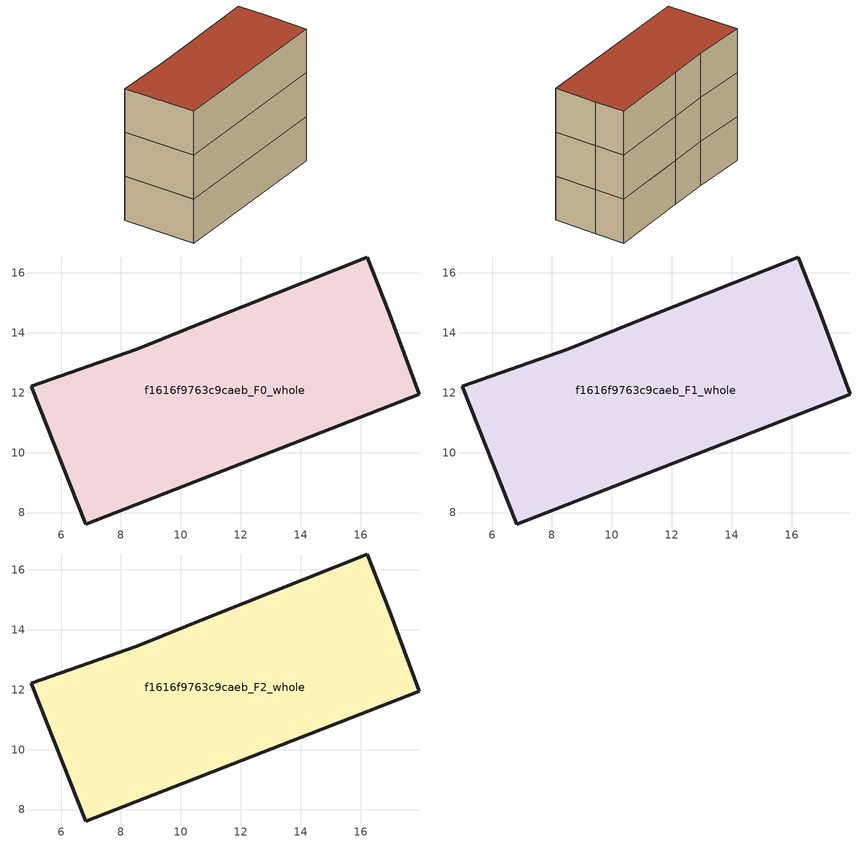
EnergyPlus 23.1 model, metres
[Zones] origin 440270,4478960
f1616f9763c9caeb_F0_whole
 floor ground (EU_floor_Construction): 16.22,16.53 16.95,14.65 17.94,11.95 6.83,7.62 5.01,12.22 8.53,13.46 11.05,14.46 z0
 wall outside (EU_wall_Construction): 17.94,11.95 16.95,14.65 16.22,16.53 11.05,14.46 8.53,13.46 5.01,12.22 6.83,7.62 17.94,11.95 z0:3
f1616f9763c9caeb_F1_whole
 floor to f1616f9763c9caeb_F0_whole (EU_floor_Construction): 16.22,16.53 16.95,14.65 17.94,11.95 6.83,7.62 5.01,12.22 8.53,13.46 11.05,14.46 z3
 wall outside (EU_wall_Construction): 17.94,11.95 16.95,14.65 16.22,16.53 11.05,14.46 8.53,13.46 5.01,12.22 6.83,7.62 17.94,11.95 z3:6
f1616f9763c9caeb_F2_whole
 floor to f1616f9763c9caeb_F1_whole (EU_floor_Construction): 16.22,16.53 16.95,14.65 17.94,11.95 6.83,7.62 5.01,12.22 8.53,13.46 11.05,14.46 z6
 wall outside (EU_wall_Construction): 17.94,11.95 16.95,14.65 16.22,16.53 11.05,14.46 8.53,13.46 5.01,12.22 6.83,7.62 17.94,11.95 z6:9
 roof outside (EU_roof_Construction): 17.94,11.95 16.95,14.65 16.22,16.53 11.05,14.46 8.53,13.46 5.01,12.22 6.83,7.62 z9
[Building]
EU S2 Campaign: North Axis=0; Terrain=City; Solar Distribution=FullExterior
[Site:Location]
Madrid: Latitude=40.5; Longitude=-3.5; Time Zone=1; Elevation=609
[SizingPeriod:WeatherFileDays]
AnnualSizingPeriod: Begin Month=1; Begin Day of Month=1; End Month=12; End Day of Month=31; Day of Week for Start Day=Monday; Use Weather File Daylight Saving Period=No; Use Weather File Rain and Snow Indicators=No
[MATERIAL]
EU_InternalMass_Material: Roughness=MediumRough; Thickness=0.1; Conductivity=1; Density=1800; Specific Heat=900; Thermal Absorptance=0.9; Solar Absorptance=0.7; Visible Absorptance=0.7
[MATERIAL:NOMASS] Roughness=MediumRough; Thermal Absorptance=0.9; Solar Absorptance=0.7; Visible Absorptance=0.7
Name | Thermal Resistance
EU_wall_NoMass | 0.459673
EU_roof_NoMass | 0.495815
EU_floor_NoMass | 0.788942
[CONSTRUCTION]
EU_wall_Construction: EU_wall_NoMass
EU_roof_Construction: EU_roof_NoMass
EU_floor_Construction: EU_floor_NoMass
EU_InternalMass_Construction: EU_InternalMass_Material
[ZONE] Type=1; Multiplier=1; Ceiling Height=autocalculate; Volume=174.671; Floor Area=autocalculate; Part of Total Floor Area=Yes
f1616f9763c9caeb_F0_whole; f1616f9763c9caeb_F1_whole; f1616f9763c9caeb_F2_whole
[INTERNALMASS] Construction=EU_InternalMass_Construction; Surface Area=58.2234
Name | Zone or ZoneList
f1616f9763c9caeb_F0_whole_EU_InternalMass | f1616f9763c9caeb_F0_whole
f1616f9763c9caeb_F1_whole_EU_InternalMass | f1616f9763c9caeb_F1_whole
f1616f9763c9caeb_F2_whole_EU_InternalMass | f1616f9763c9caeb_F2_whole
[OTHEREQUIPMENT] Fuel Type=Electricity; Design Level Calculation Method=Watts/Area; Power per Zone Floor Area=1; Fraction Latent=0; Fraction Radiant=0; Fraction Lost=0; Carbon Dioxide Generation Rate=0; EndUse Subcategory=EU_Step8_InternalGains
Name | Zone or ZoneList or Space or SpaceList | Schedule
EU_Step8_InternalGain_f1616f9763c9caeb_F0_whole_f000 | f1616f9763c9caeb_F0_whole | EU_Step8_GainSchedule_f1616f9763c9caeb_F0_whole_f000
EU_Step8_InternalGain_f1616f9763c9caeb_F1_whole_f000 | f1616f9763c9caeb_F1_whole | EU_Step8_GainSchedule_f1616f9763c9caeb_F1_whole_f000
EU_Step8_InternalGain_f1616f9763c9caeb_F2_whole_f000 | f1616f9763c9caeb_F2_whole | EU_Step8_GainSchedule_f1616f9763c9caeb_F2_whole_f000
[ZONEVENTILATION:DESIGNFLOWRATE] Schedule=EU_AlwaysOn; Design Flow Rate Calculation Method=AirChanges/Hour; Air Changes per Hour=0.719161; Ventilation Type=Natural; Fan Pressure Rise=0; Fan Total Efficiency=1; Constant Term Coefficient=1; Temperature Term Coefficient=0; Velocity Term Coefficient=0; Velocity Squared Term Coefficient=0; Minimum Indoor Temperature=-100; Maximum Indoor Temperature=100; Delta Temperature=-100; Minimum Outdoor Temperature=-100; Maximum Outdoor Temperature=100; Maximum Wind Speed=40
Name | Zone or ZoneList or Space or SpaceList
EU_ConstantAir_f1616f9763c9caeb_F0_whole | f1616f9763c9caeb_F0_whole
EU_ConstantAir_f1616f9763c9caeb_F1_whole | f1616f9763c9caeb_F1_whole
EU_ConstantAir_f1616f9763c9caeb_F2_whole | f1616f9763c9caeb_F2_whole
[HVACTEMPLATE:THERMOSTAT] Constant Heating Setpoint=20; Constant Cooling Setpoint=50
EU_HeatOnly_f1616f9763c9caeb_F0_whole; EU_HeatOnly_f1616f9763c9caeb_F1_whole; EU_HeatOnly_f1616f9763c9caeb_F2_whole
[HVACTEMPLATE:ZONE:IDEALLOADSAIRSYSTEM] System Availability Schedule=EU_AlwaysOn; Maximum Heating Supply Air Temperature=50; Minimum Cooling Supply Air Temperature=13; Maximum Heating Supply Air Humidity Ratio=0.0156; Minimum Cooling Supply Air Humidity Ratio=0.0077; Heating Limit=NoLimit; Cooling Limit=NoLimit; Heating Availability Schedule=EU_AlwaysOn; Cooling Availability Schedule=EU_CoolingOff; Dehumidification Control Type=ConstantSensibleHeatRatio; Cooling Sensible Heat Ratio=0.7; Dehumidification Setpoint=60; Humidification Control Type=None; Humidification Setpoint=30; Outdoor Air Method=None; Outdoor Air Flow Rate per Person=0.00944; Outdoor Air Flow Rate per Zone Floor Area=0; Outdoor Air Flow Rate per Zone=0; Demand Controlled Ventilation Type=None; Outdoor Air Economizer Type=NoEconomizer; Heat Recovery Type=None; Sensible Heat Recovery Effectiveness=0.7; Latent Heat Recovery Effectiveness=0.65
Name | Template Thermostat
f1616f9763c9caeb_F0_whole | EU_HeatOnly_f1616f9763c9caeb_F0_whole
f1616f9763c9caeb_F1_whole | EU_HeatOnly_f1616f9763c9caeb_F1_whole
f1616f9763c9caeb_F2_whole | EU_HeatOnly_f1616f9763c9caeb_F2_whole
[SIZING:ZONE] Zone Cooling Design Supply Air Temperature Input Method=SupplyAirTemperature; Zone Cooling Design Supply Air Temperature=13; Zone Heating Design Supply Air Temperature Input Method=SupplyAirTemperature; Zone Heating Design Supply Air Temperature=50; Zone Cooling Design Supply Air Humidity Ratio=0.008; Zone Heating Design Supply Air Humidity Ratio=0.008; Cooling Design Air Flow Method=DesignDay; Cooling Design Air Flow Rate=0; Cooling Minimum Air Flow per Zone Floor Area=0.000762; Cooling Minimum Air Flow=0; Cooling Minimum Air Flow Fraction=0.2; Heating Design Air Flow Method=DesignDay; Heating Design Air Flow Rate=0; Heating Maximum Air Flow per Zone Floor Area=0.002032; Heating Maximum Air Flow=0.141576; Heating Maximum Air Flow Fraction=0.3; Account for Dedicated Outdoor Air System=No; Dedicated Outdoor Air System Control Strategy=NeutralSupplyAir; Dedicated Outdoor Air Low Setpoint Temperature for Design=autosize; Dedicated Outdoor Air High Setpoint Temperature for Design=autosize; Zone Load Sizing Method=Sensible Load Only No Latent Load; Zone Latent Cooling Design Supply Air Humidity Ratio Input Method=HumidityRatioDifference; Zone Cooling Design Supply Air Humidity Ratio Difference=0.005; Zone Latent Heating Design Supply Air Humidity Ratio Input Method=HumidityRatioDifference; Zone Humidification Design Supply Air Humidity Ratio Difference=0.005
f1616f9763c9caeb_F0_whole; f1616f9763c9caeb_F1_whole; f1616f9763c9caeb_F2_whole
[SCHEDULE:CONSTANT]
Name | Hourly Value
EU_AlwaysOn | 1
EU_CoolingOff | 0
[SCHEDULE:FILE] Column Number=1; Rows to Skip at Top=0; Number of Hours of Data=8760; Column Separator=Comma; Interpolate to Timestep=No; Minutes per Item=60; Adjust Schedule for Daylight Savings=Yes
Name | File
EU_Step8_GainSchedule_f1616f9763c9caeb_F0_whole_f000 | C:\Users\o_iseri\Desktop\OpenUBEM\openubem\outputs\eu_evidence\EU-11\ES-MAD-BERRUGUETE\idfs\f1616f9763c9caeb\f1616f9763c9caeb_F0_whole_f000_gain.csv
EU_Step8_GainSchedule_f1616f9763c9caeb_F1_whole_f000 | C:\Users\o_iseri\Desktop\OpenUBEM\openubem\outputs\eu_evidence\EU-11\ES-MAD-BERRUGUETE\idfs\f1616f9763c9caeb\f1616f9763c9caeb_F1_whole_f000_gain.csv
EU_Step8_GainSchedule_f1616f9763c9caeb_F2_whole_f000 | C:\Users\o_iseri\Desktop\OpenUBEM\openubem\outputs\eu_evidence\EU-11\ES-MAD-BERRUGUETE\idfs\f1616f9763c9caeb\f1616f9763c9caeb_F2_whole_f000_gain.csv
